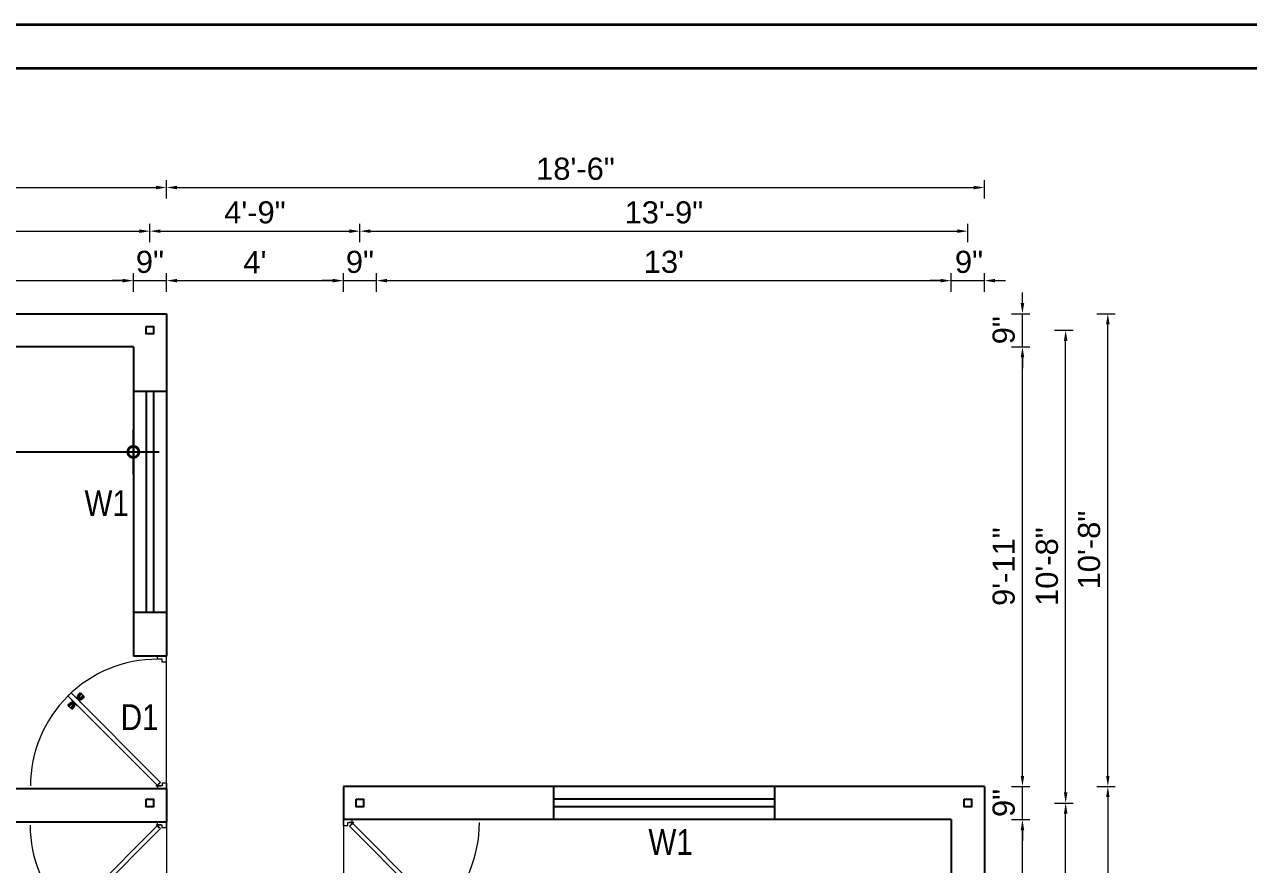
# Model space of a CAD drawing. Header units: inches. Extents: x 392906 to 410488, y -52747 to -40742.
# Drawn here: x 398750.4 to 399082.6, y -52224.1 to -51996.1 of the extents above; entities that cross this region are included whole.
import ezdxf

# ---------------------------------------------------------------- set-up
doc = ezdxf.new("R2010")
doc.units = ezdxf.units.IN
doc.header["$LTSCALE"] = 2
doc.header["$MEASUREMENT"] = 0
doc.header["$PDMODE"] = 34
doc.layers.get('0').update_dxf_attribs({"linetype": 'CONTINUOUS'})
doc.layers.get('DEFPOINTS').update_dxf_attribs({"color": 141, "linetype": 'CONTINUOUS'})
for name, color, linetype, lineweight in [('DOOR & WIN', 1, 'CONTINUOUS', 25), ('PUERTAS', 7, 'CONTINUOUS', 9), ('steps', 253, 'CONTINUOUS', 20)]:
    doc.layers.add(name, color=color, linetype=linetype, lineweight=lineweight)
doc.layers.add('Normal Wall', color=7, linetype='CONTINUOUS', lineweight=35, true_color=0xffaf89)
doc.styles.add('Lettring Text', font='arial.ttf')
doc.styles.add('ROMANS', font='Romans.shx', dxfattribs={"width": 0.8})
doc.styles.get("Standard").update_dxf_attribs({"font": 'ARIALN.TTF'})
doc.dimstyles.new('8 SCALE', dxfattribs={"dimscale": 0, "dimtxt": 7, "dimasz": 6, "dimexe": 6, "dimexo": 2, "dimgap": 2, "dimtad": 1, "dimdec": 0, "dimzin": 0, "dimdsep": 46, "dimlunit": 4, "dimtxsty": 'ROMANS', "dimblk": 'DOTSMALL', "dimcen": 0, "dimdle": 7, "dimclrd": 8, "dimclre": 8, "dimclrt": 3, "dimadec": 0, "dimazin": 0, "dimtfac": 1, "dimtdec": 0, "dimtofl": 0, "dimtmove": 2, "dimatfit": 3, "dimfxl": 6, "dimfxlon": 1, "dimtolj": 1, "dimtzin": 0, "dimarcsym": 0})
doc.dimstyles.new('Copy of Standard', dxfattribs={"dimtxt": 6, "dimasz": 2.875, "dimexe": 2, "dimexo": 4, "dimgap": 2, "dimtad": 1, "dimdec": 0, "dimrnd": 1, "dimzin": 0, "dimdsep": 46, "dimlunit": 4, "dimtxsty": 'Lettring Text', "dimcen": 0.1, "dimclrd": 7, "dimclre": 7, "dimclrt": 7, "dimazin": 0, "dimtfac": 0.645, "dimtdec": 0, "dimtmove": 1, "dimatfit": 0, "dimfxl": 3, "dimfxlon": 1, "dimtfillclr": 256, "dimtolj": 1, "dimtzin": 0, "dimlwd": -1, "dimlwe": -1, "dimarcsym": 2})

# ---------------------------------------------------------------- blocks, each defined once
blk = doc.blocks.new('3ft')
at = {"layer": 'PUERTAS', "color": 6}
for p, q in [((1.01, 2.52), (25.23, 26.74)), ((26.05, 25.92), (25.23, 26.74)), ((26.05, 25.92), (1.77, 1.64)), ((0, 2.4), (0, 0)), ((0.72, 2.4), (0, 2.4)), ((1.6, 0), (0, 0)), ((0.72, 1.52), (0.72, 2.44)), ((0.8, 1.52), (0.72, 1.52)), ((0.8, 1.52), (0.8, 2.41)), ((0.8, 1.2), (0.8, 1.52)), ((1.6, 1.2), (0.8, 1.2)), ((1.57, 1.84), (0.94, 2.47)), ((1.63, 1.89), (0.97, 2.55)), ((1.63, 1.89), (1.57, 1.84)), ((1.77, 1.64), (1.57, 1.84)), ((1.6, 0), (1.6, 1.2)), ((34.4, 0), (34.4, 1.2)), ((34.4, 1.2), (35.2, 1.2)), ((34.4, 0), (36, 0)), ((35.2, 1.2), (35.2, 2.4)), ((35.2, 2.4), (36, 2.4)), ((36, 0), (36, 2.4))]:
    blk.add_line(p, q, dxfattribs=at)
at = {"layer": 'PUERTAS', "color": 1}
for p, q in [((22.58, 26.7), (22.14, 26.26)), ((22.67, 26.73), (22.17, 26.23)), ((22.61, 26.67), (22.58, 26.7)), ((23.45, 25.91), (22.79, 26.73)), ((21.67, 25.73), (22.17, 26.23)), ((22.49, 24.95), (21.67, 25.61)), ((21.7, 25.82), (22.14, 26.26)), ((21.73, 25.79), (21.7, 25.82)), ((22.6, 24.96), (23.02, 25.38)), ((22.61, 24.25), (22.92, 24.72)), ((22.62, 24.13), (22.61, 24.14)), ((22.7, 25.07), (22.71, 25.06)), ((22.82, 25.06), (23.08, 25.32)), ((22.94, 24.95), (22.83, 25.07)), ((22.92, 24.72), (22.92, 24.72)), ((22.93, 24.94), (23.19, 25.21)), ((22.93, 24.84), (22.93, 24.83)), ((23.44, 25.81), (23.02, 25.38)), ((23.34, 25.58), (23.08, 25.32)), ((23.46, 25.47), (23.19, 25.21)), ((23.33, 25.7), (23.34, 25.69)), ((23.45, 25.46), (23.33, 25.57)), ((23.44, 23.31), (23.45, 23.3)), ((23.56, 23.3), (24.03, 23.61)), ((23.57, 25.47), (23.57, 25.47)), ((24.15, 25.79), (23.68, 25.48)), ((23.68, 25.48), (23.68, 25.48)), ((24.03, 23.61), (24.03, 23.62)), ((24.14, 23.62), (24.14, 23.62)), ((24.25, 23.62), (24.51, 23.89)), ((24.27, 25.78), (24.26, 25.79)), ((24.26, 23.29), (24.69, 23.71)), ((24.26, 23.63), (24.37, 23.52)), ((24.37, 23.52), (24.63, 23.77)), ((24.37, 23.4), (24.37, 23.4)), ((24.78, 24.15), (24.51, 23.89)), ((24.89, 24.03), (24.63, 23.77)), ((25.11, 24.14), (24.69, 23.71)), ((24.77, 24.14), (24.88, 24.03)), ((24.79, 24.38), (24.78, 24.37)), ((24.78, 24.26), (24.78, 24.26)), ((25.1, 24.84), (24.79, 24.38)), ((25, 24.03), (25, 24.03)), ((25.09, 24.96), (25.1, 24.95)), ((25.22, 24.14), (26.03, 23.48)), ((26.04, 23.37), (25.54, 22.86)), ((26.01, 23.27), (25.57, 22.83)), ((25.98, 23.3), (26.01, 23.27)), ((24.26, 23.18), (24.92, 22.37)), ((25.04, 22.36), (25.54, 22.86)), ((25.1, 22.42), (25.13, 22.39)), ((25.13, 22.39), (25.57, 22.83))]:
    blk.add_line(p, q, dxfattribs=at)
at = {"layer": 'PUERTAS', "color": 8}
for p, q in [((23.41, 25.77), (22.65, 26.71)), ((23.46, 25.83), (22.72, 26.75)), ((22.57, 24.94), (21.65, 25.68)), ((22.63, 24.99), (21.69, 25.75)), ((22.74, 25.1), (21.84, 25.9)), ((22.13, 26.28), (21.98, 26.13)), ((22.88, 25.24), (22.01, 26.06)), ((22.13, 26.28), (22.27, 26.42)), ((22.29, 26.41), (22.27, 26.42)), ((23.16, 25.52), (22.34, 26.39)), ((23.3, 25.66), (22.5, 26.56)), ((22.69, 24.32), (23.02, 24.83)), ((22.95, 24.96), (22.84, 25.07)), ((22.98, 24.99), (22.86, 25.1)), ((23.03, 25.04), (22.91, 25.15)), ((22.91, 24.53), (23.1, 24.91)), ((23.11, 25.12), (22.99, 25.23)), ((23.13, 24.76), (23.18, 24.99)), ((23.28, 25.3), (23.17, 25.41)), ((23.36, 25.37), (23.25, 25.49)), ((23.31, 24.94), (23.28, 25.08)), ((23.41, 25.43), (23.3, 25.54)), ((23.46, 25.09), (23.32, 25.13)), ((23.44, 25.45), (23.33, 25.56)), ((23.64, 25.27), (23.41, 25.22)), ((23.87, 25.49), (23.49, 25.3)), ((24.08, 25.71), (23.57, 25.38)), ((23.63, 23.38), (24.14, 23.72)), ((23.84, 23.6), (24.22, 23.79)), ((24.07, 23.82), (24.3, 23.88)), ((24.25, 24), (24.39, 23.97)), ((24.25, 23.26), (24.99, 22.34)), ((24.27, 23.64), (24.38, 23.53)), ((24.3, 23.67), (24.41, 23.56)), ((24.3, 23.32), (25.06, 22.38)), ((24.35, 23.72), (24.46, 23.61)), ((24.4, 24.15), (24.43, 24.01)), ((24.41, 23.43), (25.2, 22.53)), ((24.43, 23.8), (24.54, 23.69)), ((24.58, 24.33), (24.52, 24.1)), ((24.55, 23.57), (25.37, 22.7)), ((24.6, 23.97), (24.72, 23.86)), ((24.8, 24.56), (24.61, 24.18)), ((25.02, 24.77), (24.68, 24.26)), ((24.68, 24.05), (24.79, 23.94)), ((24.73, 24.1), (24.85, 23.99)), ((24.76, 24.13), (24.87, 24.02)), ((24.83, 23.85), (25.7, 23.03)), ((24.97, 23.99), (25.87, 23.2)), ((25.08, 24.1), (26.02, 23.34)), ((25.14, 24.15), (26.06, 23.41)), ((25.58, 22.82), (25.43, 22.67)), ((25.58, 22.82), (25.73, 22.97)), ((25.72, 22.98), (25.73, 22.97)), ((0, 0), (36, 0))]:
    blk.add_line(p, q, dxfattribs=at)
at = {"layer": 'PUERTAS', "color": 2}
for p, q in [((21.99, 26.11), (21.98, 26.13)), ((25.42, 22.68), (25.43, 22.67))]:
    blk.add_line(p, q, dxfattribs=at)
at = {"layer": 'PUERTAS', "color": 6}
for radius in [0.155, 0.0752]:
    blk.add_circle((0.82, 2.56), radius, dxfattribs=at)
blk.add_arc((0.82, 2.56), 34.38, 359.7285, 90.0333, dxfattribs=at)
at = {"layer": 'PUERTAS', "color": 1}
for centre, start, end in [((22.73, 26.68), 38.9236, 135), ((22.54, 25.01), 231.0764, 315), ((22.67, 24.2), 135, 225), ((22.77, 25.12), 225, 315), ((22.99, 24.89), 135, 219.7428), ((22.87, 24.78), 315, 39.7428), ((23.28, 25.63), 315, 45), ((23.39, 25.86), 315, 38.9236), ((23.51, 23.36), 225, 315), ((23.51, 25.41), 50.2572, 135), ((23.62, 25.53), 230.2572, 315), ((24.09, 23.56), 50.2572, 135), ((24.2, 23.68), 230.2572, 315), ((24.2, 25.73), 45, 135), ((24.32, 23.23), 135, 218.9236), ((24.42, 23.46), 135, 225), ((24.84, 24.31), 135, 219.7428), ((24.72, 24.21), 315, 39.7428), ((24.94, 23.98), 45, 135), ((25.04, 24.89), 315, 45), ((25.17, 24.08), 51.0764, 135), ((25.98, 23.42), 315, 51.0764), ((24.98, 22.42), 218.9236, 315)]:
    blk.add_arc(centre, 0.08, start, end, dxfattribs=at)
blk = doc.blocks.new('*U199')
at = {"color": 3, "xscale": -1}
blk.add_blockref('3ft', (42, 0), dxfattribs=at)
blk = doc.blocks.new('*D1264')
at = {"layer": 'DEFPOINTS', "color": 0, "ltscale": 0.5, "transparency": 16777216}
for p in [(398779.94, -52065.65), (398628.61, -52074.62), (398779.94, -52074.62)]:
    blk.add_point(p, dxfattribs=at)
at = {"layer": 'steps', "color": 7, "ltscale": 0.5, "transparency": 16777216}
for p, q in [((398628.61, -52068.65), (398628.61, -52063.65)), ((398779.94, -52068.65), (398779.94, -52063.65)), ((398631.48, -52065.65), (398777.06, -52065.65))]:
    blk.add_line(p, q, dxfattribs=at)
for points in [[(398631.48, -52065.17), (398631.48, -52066.13), (398628.61, -52065.65)], [(398777.06, -52065.17), (398777.06, -52066.13), (398779.94, -52065.65)]]:
    blk.add_solid(points, dxfattribs=at)
at = {"layer": 'steps', "color": 7, "ltscale": 0.5, "transparency": 16777216, "insert": (398704.27, -52060.64), "char_height": 6, "attachment_point": 5, "style": 'Lettring Text'}
blk.add_mtext('\\A1;12\'-7"', dxfattribs=at)
blk = doc.blocks.new('*D1265')
at = {"layer": 'DEFPOINTS', "color": 0, "ltscale": 0.5, "transparency": 16777216}
for p in [(398788.94, -52065.65), (398779.94, -52074.62), (398788.94, -52074.62)]:
    blk.add_point(p, dxfattribs=at)
at = {"layer": 'steps', "color": 7, "ltscale": 0.5, "transparency": 16777216}
for p, q in [((398779.94, -52068.65), (398779.94, -52063.65)), ((398788.94, -52068.65), (398788.94, -52063.65)), ((398777.06, -52065.65), (398774.19, -52065.65)), ((398779.94, -52065.65), (398788.94, -52065.65)), ((398791.81, -52065.65), (398794.69, -52065.65))]:
    blk.add_line(p, q, dxfattribs=at)
for points in [[(398777.06, -52065.17), (398777.06, -52066.13), (398779.94, -52065.65)], [(398791.81, -52065.17), (398791.81, -52066.13), (398788.94, -52065.65)]]:
    blk.add_solid(points, dxfattribs=at)
at = {"layer": 'steps', "color": 7, "ltscale": 0.5, "transparency": 16777216, "insert": (398784.44, -52060.59), "char_height": 6, "attachment_point": 5, "style": 'Lettring Text'}
blk.add_mtext('\\A1;9"', dxfattribs=at)
blk = doc.blocks.new('*D1266')
at = {"layer": 'DEFPOINTS', "color": 0, "ltscale": 0.5, "transparency": 16777216}
for p in [(398836.94, -52065.65), (398788.94, -52074.62), (398836.94, -52202.94)]:
    blk.add_point(p, dxfattribs=at)
at = {"layer": 'steps', "color": 7, "ltscale": 0.5, "transparency": 16777216}
for p, q in [((398788.94, -52068.65), (398788.94, -52063.65)), ((398836.94, -52068.65), (398836.94, -52063.65)), ((398791.81, -52065.65), (398834.06, -52065.65))]:
    blk.add_line(p, q, dxfattribs=at)
for points in [[(398791.81, -52065.17), (398791.81, -52066.13), (398788.94, -52065.65)], [(398834.06, -52065.17), (398834.06, -52066.13), (398836.94, -52065.65)]]:
    blk.add_solid(points, dxfattribs=at)
at = {"layer": 'steps', "color": 7, "ltscale": 0.5, "transparency": 16777216, "insert": (398812.94, -52060.65), "char_height": 6, "attachment_point": 5, "style": 'Lettring Text'}
blk.add_mtext("\\A1;4'", dxfattribs=at)
blk = doc.blocks.new('*D1267')
at = {"layer": 'DEFPOINTS', "color": 0, "ltscale": 0.5, "transparency": 16777216}
for p in [(398845.94, -52065.65), (398836.94, -52202.94), (398845.94, -52202.94)]:
    blk.add_point(p, dxfattribs=at)
at = {"layer": 'steps', "color": 7, "ltscale": 0.5, "transparency": 16777216}
for p, q in [((398836.94, -52068.65), (398836.94, -52063.65)), ((398845.94, -52068.65), (398845.94, -52063.65)), ((398834.06, -52065.65), (398831.19, -52065.65)), ((398836.94, -52065.65), (398845.94, -52065.65)), ((398848.81, -52065.65), (398851.69, -52065.65))]:
    blk.add_line(p, q, dxfattribs=at)
for points in [[(398834.06, -52065.17), (398834.06, -52066.13), (398836.94, -52065.65)], [(398848.81, -52065.17), (398848.81, -52066.13), (398845.94, -52065.65)]]:
    blk.add_solid(points, dxfattribs=at)
at = {"layer": 'steps', "color": 7, "ltscale": 0.5, "transparency": 16777216, "insert": (398841.44, -52060.59), "char_height": 6, "attachment_point": 5, "style": 'Lettring Text'}
blk.add_mtext('\\A1;9"', dxfattribs=at)
blk = doc.blocks.new('*D1268')
at = {"layer": 'DEFPOINTS', "color": 0, "ltscale": 0.5, "transparency": 16777216}
for p in [(399001.94, -52065.65), (398845.94, -52202.94), (399001.94, -52202.94)]:
    blk.add_point(p, dxfattribs=at)
at = {"layer": 'steps', "color": 7, "ltscale": 0.5, "transparency": 16777216}
for p, q in [((398845.94, -52068.65), (398845.94, -52063.65)), ((399001.94, -52068.65), (399001.94, -52063.65)), ((398848.81, -52065.65), (398999.06, -52065.65))]:
    blk.add_line(p, q, dxfattribs=at)
for points in [[(398848.81, -52065.17), (398848.81, -52066.13), (398845.94, -52065.65)], [(398999.06, -52065.17), (398999.06, -52066.13), (399001.94, -52065.65)]]:
    blk.add_solid(points, dxfattribs=at)
at = {"layer": 'steps', "color": 7, "ltscale": 0.5, "transparency": 16777216, "insert": (398923.94, -52060.58), "char_height": 6, "attachment_point": 5, "style": 'Lettring Text'}
blk.add_mtext("\\A1;13'", dxfattribs=at)
blk = doc.blocks.new('*D1278')
at = {"layer": 'DEFPOINTS', "color": 0, "ltscale": 0.5, "transparency": 16777216}
for p in [(399010.94, -52065.65), (399001.94, -52202.94), (399010.94, -52202.94)]:
    blk.add_point(p, dxfattribs=at)
at = {"layer": 'steps', "color": 7, "ltscale": 0.5, "transparency": 16777216}
for p, q in [((399001.94, -52068.65), (399001.94, -52063.65)), ((399010.94, -52068.65), (399010.94, -52063.65)), ((398999.06, -52065.65), (398996.19, -52065.65)), ((399001.94, -52065.65), (399010.94, -52065.65)), ((399013.81, -52065.65), (399016.69, -52065.65))]:
    blk.add_line(p, q, dxfattribs=at)
for points in [[(398999.06, -52065.17), (398999.06, -52066.13), (399001.94, -52065.65)], [(399013.81, -52065.17), (399013.81, -52066.13), (399010.94, -52065.65)]]:
    blk.add_solid(points, dxfattribs=at)
at = {"layer": 'steps', "color": 7, "ltscale": 0.5, "transparency": 16777216, "insert": (399006.76, -52060.59), "char_height": 6, "attachment_point": 5, "style": 'Lettring Text'}
blk.add_mtext('\\A1;9"', dxfattribs=at)
blk = doc.blocks.new('*D1279')
at = {"layer": 'DEFPOINTS', "color": 0, "ltscale": 0.5, "transparency": 16777216}
for p in [(398784.44, -52052.22), (398624.58, -52079.12), (398784.44, -52079.12)]:
    blk.add_point(p, dxfattribs=at)
at = {"layer": 'steps', "color": 7, "ltscale": 0.5, "transparency": 16777216}
for p, q in [((398624.58, -52055.22), (398624.58, -52050.22)), ((398784.44, -52055.22), (398784.44, -52050.22)), ((398627.45, -52052.22), (398781.56, -52052.22))]:
    blk.add_line(p, q, dxfattribs=at)
for points in [[(398627.45, -52051.74), (398627.45, -52052.7), (398624.58, -52052.22)], [(398781.56, -52051.74), (398781.56, -52052.7), (398784.44, -52052.22)]]:
    blk.add_solid(points, dxfattribs=at)
at = {"layer": 'steps', "color": 7, "ltscale": 0.5, "transparency": 16777216, "insert": (398704.51, -52047.16), "char_height": 6, "attachment_point": 5, "style": 'Lettring Text'}
blk.add_mtext('\\A1;13\'-4"', dxfattribs=at)
blk = doc.blocks.new('*D1280')
at = {"layer": 'DEFPOINTS', "color": 0, "ltscale": 0.5, "transparency": 16777216}
for p in [(398841.44, -52052.22), (398784.44, -52079.12), (398841.44, -52207.44)]:
    blk.add_point(p, dxfattribs=at)
at = {"layer": 'steps', "color": 7, "ltscale": 0.5, "transparency": 16777216}
for p, q in [((398784.44, -52055.22), (398784.44, -52050.22)), ((398841.44, -52055.22), (398841.44, -52050.22)), ((398787.31, -52052.22), (398838.56, -52052.22))]:
    blk.add_line(p, q, dxfattribs=at)
for points in [[(398787.31, -52051.74), (398787.31, -52052.7), (398784.44, -52052.22)], [(398838.56, -52051.74), (398838.56, -52052.7), (398841.44, -52052.22)]]:
    blk.add_solid(points, dxfattribs=at)
at = {"layer": 'steps', "color": 7, "ltscale": 0.5, "transparency": 16777216, "insert": (398812.94, -52047.16), "char_height": 6, "attachment_point": 5, "style": 'Lettring Text'}
blk.add_mtext('\\A1;4\'-9"', dxfattribs=at)
blk = doc.blocks.new('*D1281')
at = {"layer": 'DEFPOINTS', "color": 0, "ltscale": 0.5, "transparency": 16777216}
for p in [(399006.44, -52052.22), (398841.44, -52207.44), (399006.44, -52207.44)]:
    blk.add_point(p, dxfattribs=at)
at = {"layer": 'steps', "color": 7, "ltscale": 0.5, "transparency": 16777216}
for p, q in [((398841.44, -52055.22), (398841.44, -52050.22)), ((399006.44, -52055.22), (399006.44, -52050.22)), ((398844.31, -52052.22), (399003.56, -52052.22))]:
    blk.add_line(p, q, dxfattribs=at)
for points in [[(398844.31, -52051.74), (398844.31, -52052.7), (398841.44, -52052.22)], [(399003.56, -52051.74), (399003.56, -52052.7), (399006.44, -52052.22)]]:
    blk.add_solid(points, dxfattribs=at)
at = {"layer": 'steps', "color": 7, "ltscale": 0.5, "transparency": 16777216, "insert": (398923.94, -52047.16), "char_height": 6, "attachment_point": 5, "style": 'Lettring Text'}
blk.add_mtext('\\A1;13\'-9"', dxfattribs=at)
blk = doc.blocks.new('*D1282')
at = {"layer": 'DEFPOINTS', "color": 0, "ltscale": 0.5, "transparency": 16777216}
for p in [(398788.94, -52040.38), (398619.55, -52074.62), (398788.94, -52074.62)]:
    blk.add_point(p, dxfattribs=at)
at = {"layer": 'steps', "color": 7, "ltscale": 0.5, "transparency": 16777216}
for p, q in [((398619.55, -52043.38), (398619.55, -52038.38)), ((398788.94, -52043.38), (398788.94, -52038.38)), ((398622.43, -52040.38), (398786.06, -52040.38))]:
    blk.add_line(p, q, dxfattribs=at)
for points in [[(398622.43, -52039.9), (398622.43, -52040.86), (398619.55, -52040.38)], [(398786.06, -52039.9), (398786.06, -52040.86), (398788.94, -52040.38)]]:
    blk.add_solid(points, dxfattribs=at)
at = {"layer": 'steps', "color": 7, "ltscale": 0.5, "transparency": 16777216, "insert": (398704.25, -52035.37), "char_height": 6, "attachment_point": 5, "style": 'Lettring Text'}
blk.add_mtext('\\A1;14\'-1"', dxfattribs=at)
blk = doc.blocks.new('*D1296')
at = {"layer": 'DEFPOINTS', "color": 0, "ltscale": 0.5, "transparency": 16777216}
for p in [(399010.94, -52040.38), (398788.94, -52074.62), (399010.94, -52202.94)]:
    blk.add_point(p, dxfattribs=at)
at = {"layer": 'steps', "color": 7, "ltscale": 0.5, "transparency": 16777216}
for p, q in [((398788.94, -52043.38), (398788.94, -52038.38)), ((399010.94, -52043.38), (399010.94, -52038.38)), ((398791.81, -52040.38), (399008.06, -52040.38))]:
    blk.add_line(p, q, dxfattribs=at)
for points in [[(398791.81, -52039.9), (398791.81, -52040.86), (398788.94, -52040.38)], [(399008.06, -52039.9), (399008.06, -52040.86), (399010.94, -52040.38)]]:
    blk.add_solid(points, dxfattribs=at)
at = {"layer": 'steps', "color": 7, "ltscale": 0.5, "transparency": 16777216, "insert": (398899.94, -52035.31), "char_height": 6, "attachment_point": 5, "style": 'Lettring Text'}
blk.add_mtext('\\A1;18\'-6"', dxfattribs=at)
blk = doc.blocks.new('*D1298')
at = {"layer": 'DEFPOINTS', "color": 0, "ltscale": 0.5, "transparency": 16777216}
for p in [(399010.94, -52211.94), (399021.27, -52211.94), (399010.94, -52331.79)]:
    blk.add_point(p, dxfattribs=at)
at = {"layer": 'steps', "color": 7, "ltscale": 0.5, "transparency": 16777216}
for p, q in [((399018.27, -52211.94), (399023.27, -52211.94)), ((399021.27, -52328.91), (399021.27, -52214.82)), ((399018.27, -52331.79), (399023.27, -52331.79))]:
    blk.add_line(p, q, dxfattribs=at)
for points in [[(399020.79, -52214.82), (399021.75, -52214.82), (399021.27, -52211.94)], [(399020.79, -52328.91), (399021.75, -52328.91), (399021.27, -52331.79)]]:
    blk.add_solid(points, dxfattribs=at)
at = {"layer": 'steps', "color": 7, "ltscale": 0.5, "transparency": 16777216, "insert": (399016.2, -52271.87), "char_height": 6, "attachment_point": 5, "rotation": 90, "style": 'Lettring Text'}
blk.add_mtext("\\A1;10'", dxfattribs=at)
blk = doc.blocks.new('*D1299')
at = {"layer": 'DEFPOINTS', "color": 0, "ltscale": 0.5, "transparency": 16777216}
for p in [(399010.94, -52202.94), (399021.27, -52202.94), (399010.94, -52211.94)]:
    blk.add_point(p, dxfattribs=at)
at = {"layer": 'steps', "color": 7, "ltscale": 0.5, "transparency": 16777216}
for p, q in [((399021.27, -52200.07), (399021.27, -52197.19)), ((399018.27, -52202.94), (399023.27, -52202.94)), ((399021.27, -52211.94), (399021.27, -52202.94)), ((399018.27, -52211.94), (399023.27, -52211.94)), ((399021.27, -52214.82), (399021.27, -52217.69))]:
    blk.add_line(p, q, dxfattribs=at)
for points in [[(399020.79, -52200.07), (399021.75, -52200.07), (399021.27, -52202.94)], [(399020.79, -52214.82), (399021.75, -52214.82), (399021.27, -52211.94)]]:
    blk.add_solid(points, dxfattribs=at)
at = {"layer": 'steps', "color": 7, "ltscale": 0.5, "transparency": 16777216, "insert": (399016.2, -52207.44), "char_height": 6, "attachment_point": 5, "rotation": 90, "style": 'Lettring Text'}
blk.add_mtext('\\A1;9"', dxfattribs=at)
blk = doc.blocks.new('*D1300')
at = {"layer": 'DEFPOINTS', "color": 0, "ltscale": 0.5, "transparency": 16777216}
for p in [(398788.94, -52083.62), (399021.27, -52083.62), (399010.94, -52202.94)]:
    blk.add_point(p, dxfattribs=at)
at = {"layer": 'steps', "color": 7, "ltscale": 0.5, "transparency": 16777216}
for p, q in [((399018.27, -52083.62), (399023.27, -52083.62)), ((399021.27, -52200.07), (399021.27, -52086.49)), ((399018.27, -52202.94), (399023.27, -52202.94))]:
    blk.add_line(p, q, dxfattribs=at)
for points in [[(399020.79, -52086.49), (399021.75, -52086.49), (399021.27, -52083.62)], [(399020.79, -52200.07), (399021.75, -52200.07), (399021.27, -52202.94)]]:
    blk.add_solid(points, dxfattribs=at)
at = {"layer": 'steps', "color": 7, "ltscale": 0.5, "transparency": 16777216, "insert": (399016.2, -52143.28), "char_height": 6, "attachment_point": 5, "rotation": 90, "style": 'Lettring Text'}
blk.add_mtext('\\A1;9\'-11"', dxfattribs=at)
blk = doc.blocks.new('*D1273')
at = {"layer": 'DEFPOINTS', "color": 0, "ltscale": 0.5, "transparency": 16777216}
for p in [(398788.94, -52074.62), (399021.27, -52074.62), (398788.94, -52083.62)]:
    blk.add_point(p, dxfattribs=at)
at = {"layer": 'steps', "color": 7, "ltscale": 0.5, "transparency": 16777216}
for p, q in [((399021.27, -52071.74), (399021.27, -52068.87)), ((399018.27, -52074.62), (399023.27, -52074.62)), ((399021.27, -52083.62), (399021.27, -52074.62)), ((399018.27, -52083.62), (399023.27, -52083.62)), ((399021.27, -52086.49), (399021.27, -52089.37))]:
    blk.add_line(p, q, dxfattribs=at)
for points in [[(399020.79, -52071.74), (399021.75, -52071.74), (399021.27, -52074.62)], [(399020.79, -52086.49), (399021.75, -52086.49), (399021.27, -52083.62)]]:
    blk.add_solid(points, dxfattribs=at)
at = {"layer": 'steps', "color": 7, "ltscale": 0.5, "transparency": 16777216, "insert": (399016.2, -52079.12), "char_height": 6, "attachment_point": 5, "rotation": 90, "style": 'Lettring Text'}
blk.add_mtext('\\A1;9"', dxfattribs=at)
blk = doc.blocks.new('*D1274')
at = {"layer": 'DEFPOINTS', "color": 0, "ltscale": 0.5, "transparency": 16777216}
for p in [(399006.44, -52207.44), (399033, -52207.44), (399006.44, -52336.38)]:
    blk.add_point(p, dxfattribs=at)
at = {"layer": 'steps', "color": 7, "ltscale": 0.5, "transparency": 16777216}
for p, q in [((399030, -52207.44), (399035, -52207.44)), ((399033, -52333.5), (399033, -52210.32)), ((399030, -52336.38), (399035, -52336.38))]:
    blk.add_line(p, q, dxfattribs=at)
for points in [[(399032.52, -52210.32), (399033.48, -52210.32), (399033, -52207.44)], [(399032.52, -52333.5), (399033.48, -52333.5), (399033, -52336.38)]]:
    blk.add_solid(points, dxfattribs=at)
at = {"layer": 'steps', "color": 7, "ltscale": 0.5, "transparency": 16777216, "insert": (399027.94, -52271.91), "char_height": 6, "attachment_point": 5, "rotation": 90, "style": 'Lettring Text'}
blk.add_mtext('\\A1;10\'-9"', dxfattribs=at)
blk = doc.blocks.new('*D1275')
at = {"layer": 'DEFPOINTS', "color": 0, "ltscale": 0.5, "transparency": 16777216}
for p in [(398784.44, -52079.12), (399033, -52079.12), (399006.44, -52207.44)]:
    blk.add_point(p, dxfattribs=at)
at = {"layer": 'steps', "color": 7, "ltscale": 0.5, "transparency": 16777216}
for p, q in [((399030, -52079.12), (399035, -52079.12)), ((399033, -52204.57), (399033, -52081.99)), ((399030, -52207.44), (399035, -52207.44))]:
    blk.add_line(p, q, dxfattribs=at)
for points in [[(399032.52, -52081.99), (399033.48, -52081.99), (399033, -52079.12)], [(399032.52, -52204.57), (399033.48, -52204.57), (399033, -52207.44)]]:
    blk.add_solid(points, dxfattribs=at)
at = {"layer": 'steps', "color": 7, "ltscale": 0.5, "transparency": 16777216, "insert": (399027.94, -52143.28), "char_height": 6, "attachment_point": 5, "rotation": 90, "style": 'Lettring Text'}
blk.add_mtext('\\A1;10\'-8"', dxfattribs=at)
blk = doc.blocks.new('*D1276')
at = {"layer": 'DEFPOINTS', "color": 0, "ltscale": 0.5, "transparency": 16777216}
for p in [(399010.94, -52202.94), (399010.94, -52340.79), (399044.45, -52340.79)]:
    blk.add_point(p, dxfattribs=at)
at = {"layer": 'steps', "color": 7, "ltscale": 0.5, "transparency": 16777216}
for p, q in [((399041.45, -52202.94), (399046.45, -52202.94)), ((399044.45, -52205.82), (399044.45, -52337.92)), ((399041.45, -52340.79), (399046.45, -52340.79))]:
    blk.add_line(p, q, dxfattribs=at)
for points in [[(399043.97, -52205.82), (399044.92, -52205.82), (399044.45, -52202.94)], [(399043.97, -52337.92), (399044.92, -52337.92), (399044.45, -52340.79)]]:
    blk.add_solid(points, dxfattribs=at)
at = {"layer": 'steps', "color": 7, "ltscale": 0.5, "transparency": 16777216, "insert": (399039.38, -52271.87), "char_height": 6, "attachment_point": 5, "rotation": 90, "style": 'Lettring Text'}
blk.add_mtext('\\A1;11\'-6"', dxfattribs=at)
blk = doc.blocks.new('*D1277')
at = {"layer": 'DEFPOINTS', "color": 0, "ltscale": 0.5, "transparency": 16777216}
for p in [(398788.94, -52074.62), (399044.45, -52074.62), (399010.94, -52202.94)]:
    blk.add_point(p, dxfattribs=at)
at = {"layer": 'steps', "color": 7, "ltscale": 0.5, "transparency": 16777216}
for p, q in [((399041.45, -52074.62), (399046.45, -52074.62)), ((399044.45, -52200.07), (399044.45, -52077.49)), ((399041.45, -52202.94), (399046.45, -52202.94))]:
    blk.add_line(p, q, dxfattribs=at)
for points in [[(399043.97, -52077.49), (399044.92, -52077.49), (399044.45, -52074.62)], [(399043.97, -52200.07), (399044.92, -52200.07), (399044.45, -52202.94)]]:
    blk.add_solid(points, dxfattribs=at)
at = {"layer": 'steps', "color": 7, "ltscale": 0.5, "transparency": 16777216, "insert": (399039.38, -52138.78), "char_height": 6, "attachment_point": 5, "rotation": 90, "style": 'Lettring Text'}
blk.add_mtext('\\A1;10\'-8"', dxfattribs=at)
blk = doc.blocks.new('_DOTSMALL')
at = {"color": 0, "linetype": 'ByBlock', "const_width": 0.5}
blk.add_lwpolyline([(-0.0625, 0, 1), (0.0625, 0, 1)], format="xyb", close=True, dxfattribs=at)
blk = doc.blocks.new('*D1284')
at = {"color": 8, "lineweight": -2, "ltscale": 0.5, "transparency": 16777216}
for p, q in [((398636.22, -52118.14), (398636.22, -52106.14)), ((398779.94, -52118.14), (398779.94, -52106.14)), ((398629.22, -52112.14), (398786.94, -52112.14))]:
    blk.add_line(p, q, dxfattribs=at)
at = {"layer": 'DEFPOINTS', "color": 0, "ltscale": 0.5, "transparency": 16777216}
for p in [(398779.94, -52112.14), (398636.22, -52143.62), (398779.94, -52143.62)]:
    blk.add_point(p, dxfattribs=at)
at = {"color": 8, "lineweight": -2, "ltscale": 0.5, "transparency": 16777216, "xscale": 6, "yscale": 6, "zscale": 6, "rotation": 180}
blk.add_blockref('_DOTSMALL', (398636.22, -52112.14), dxfattribs=at)
at = {"color": 8, "lineweight": -2, "ltscale": 0.5, "transparency": 16777216, "xscale": 6, "yscale": 6, "zscale": 6}
blk.add_blockref('_DOTSMALL', (398779.94, -52112.14), dxfattribs=at)
at = {"color": 3, "ltscale": 0.5, "transparency": 16777216, "insert": (398708.08, -52105.97), "char_height": 7, "attachment_point": 5, "style": 'ROMANS'}
blk.add_mtext("\\A1;12'", dxfattribs=at)

msp = doc.modelspace()

# ---------------------------------------------------------------- linework, layer by layer
at = {"ltscale": 0.5}
for p, q in [((398619.55, -52074.62), (398788.94, -52074.62)), ((398788.94, -52074.62), (398788.94, -52167.62)), ((398779.94, -52083.62), (398629.6, -52083.62)), ((398779.94, -52083.62), (398779.94, -52167.62)), ((398779.94, -52095.62), (398788.94, -52095.62)), ((398783.44, -52095.62), (398783.44, -52155.62)), ((398785.44, -52095.62), (398785.44, -52155.62)), ((398779.94, -52155.62), (398788.94, -52155.62)), ((398788.94, -52167.62), (398779.94, -52167.62)), ((398788.94, -52203.62), (398642.84, -52203.62)), ((398788.94, -52203.62), (398788.94, -52212.62)), ((399010.94, -52202.94), (398836.94, -52202.94)), ((398836.94, -52202.94), (398836.94, -52211.94)), ((398893.94, -52202.94), (398893.94, -52211.94)), ((398953.94, -52202.94), (398953.94, -52211.94)), ((399010.94, -52202.94), (399010.94, -52340.79)), ((398953.94, -52206.44), (398893.94, -52206.44)), ((398953.94, -52208.44), (398893.94, -52208.44)), ((398788.94, -52212.62), (398643.83, -52212.62)), ((399001.94, -52211.94), (398836.94, -52211.94)), ((399001.94, -52211.94), (399001.94, -52331.96))]:
    msp.add_line(p, q, dxfattribs=at)
for points in [[(398783.44, -52078.12), (398785.44, -52078.12), (398785.44, -52080.12), (398783.44, -52080.12)], [(398783.44, -52206.44), (398785.44, -52206.44), (398785.44, -52208.44), (398783.44, -52208.44)], [(398840.44, -52206.44), (398842.44, -52206.44), (398842.44, -52208.44), (398840.44, -52208.44)], [(399005.44, -52206.44), (399007.44, -52206.44), (399007.44, -52208.44), (399005.44, -52208.44)]]:
    msp.add_lwpolyline(points, close=True, dxfattribs=at)
at = {"layer": 'Normal Wall'}
for points in [[(398538.1, -51996.12), (399596.11, -51996.12), (399596.11, -52746.65), (398538.1, -52746.65)], [(398538.1, -51996.12), (399596.11, -51996.12), (399596.11, -52746.65), (398538.1, -52746.65)], [(399584.2, -52008.03), (398561.92, -52008.03), (398561.92, -52734.74), (399584.2, -52734.74)], [(399584.2, -52008.03), (398561.92, -52008.03), (398561.92, -52734.74), (399584.2, -52734.74)]]:
    msp.add_lwpolyline(points, close=True, dxfattribs=at)

# ---------------------------------------------------------------- block references
at = {"layer": 'DOOR & WIN', "xscale": -1}
for p, rotation in [((398788.94, -52161.62), 90), ((398836.94, -52253.94), 270)]:
    msp.add_blockref('*U199', p, dxfattribs=dict(at, rotation=rotation))
at = {"layer": 'DOOR & WIN', "rotation": 90.00000000000001}
msp.add_blockref('*U199', (398788.94, -52254.62), dxfattribs=at)

# ---------------------------------------------------------------- texts
at = {"layer": 'steps', "color": 7, "ltscale": 0.3, "char_height": 7, "width": 18.6213, "attachment_point": 8}
for insert in [(398772.71, -52129.55), (398925.77, -52221.54)]:
    msp.add_mtext('W1', dxfattribs=dict(at, insert=insert))
at = {"layer": 'steps', "color": 7, "ltscale": 0.3, "insert": (398781.64, -52187.65), "char_height": 7, "attachment_point": 8}
msp.add_mtext_dynamic_manual_height_columns('{\\W1;D1}', width=18.6213, gutter_width=40, heights=[0], dxfattribs=at)

# ---------------------------------------------------------------- dimensions: what is measured, and where the dimension line sits
at = {"ltscale": 0.5}
dim = msp.add_linear_dim(base=(398779.94, -52112.14), p1=(398636.22, -52143.62), p2=(398779.94, -52143.62), dimstyle='8 SCALE', override={"dimscale": 1}, dxfattribs=at)
dim.commit()
dim.dimension.update_dxf_attribs({"geometry": '*D1284', "text_midpoint": (398708.08, -52105.97)})
at = {"layer": 'steps', "ltscale": 0.5}
for base, p1, p2, picture, middle in [((398788.94, -52040.38), (398619.55, -52074.62), (398788.94, -52074.62), '*D1282', (398704.25, -52035.37)), ((399010.94, -52040.38), (398788.94, -52074.62), (399010.94, -52202.94), '*D1296', (398899.94, -52035.31)), ((398784.44, -52052.22), (398624.58, -52079.12), (398784.44, -52079.12), '*D1279', (398704.51, -52047.16)), ((398841.44, -52052.22), (398784.44, -52079.12), (398841.44, -52207.44), '*D1280', (398812.94, -52047.16)), ((399006.44, -52052.22), (398841.44, -52207.44), (399006.44, -52207.44), '*D1281', (398923.94, -52047.16)), ((398779.94, -52065.65), (398628.61, -52074.62), (398779.94, -52074.62), '*D1264', (398704.27, -52060.64)), ((398836.94, -52065.65), (398788.94, -52074.62), (398836.94, -52202.94), '*D1266', (398812.94, -52060.65)), ((399001.94, -52065.65), (398845.94, -52202.94), (399001.94, -52202.94), '*D1268', (398923.94, -52060.58))]:
    dim = msp.add_linear_dim(base=base, p1=p1, p2=p2, dimstyle='Copy of Standard', dxfattribs=at)
    dim.commit()
    dim.dimension.update_dxf_attribs({"geometry": picture, "text_midpoint": middle})
for base, p1, p2, picture, middle in [((398788.94, -52065.65), (398779.94, -52074.62), (398788.94, -52074.62), '*D1265', (398784.44, -52065.65)), ((398845.94, -52065.65), (398836.94, -52202.94), (398845.94, -52202.94), '*D1267', (398841.44, -52065.65)), ((399010.94, -52065.65), (399001.94, -52202.94), (399010.94, -52202.94), '*D1278', (399006.76, -52065.65))]:
    dim = msp.add_linear_dim(base=base, p1=p1, p2=p2, dimstyle='Copy of Standard', dxfattribs=at)
    dim.commit()
    dim.dimension.update_dxf_attribs({"geometry": picture, "text_midpoint": middle, "dimtype": 160})
for base, p1, p2, picture, middle in [((399021.27, -52074.62), (398788.94, -52083.62), (398788.94, -52074.62), '*D1273', (399021.27, -52079.12)), ((399021.27, -52202.94), (399010.94, -52211.94), (399010.94, -52202.94), '*D1299', (399021.27, -52207.44))]:
    dim = msp.add_linear_dim(base=base, p1=p1, p2=p2, angle=90, dimstyle='Copy of Standard', dxfattribs=at)
    dim.commit()
    dim.dimension.update_dxf_attribs({"geometry": picture, "text_midpoint": middle, "dimtype": 160})
for base, p1, p2, picture, middle in [((399044.45, -52074.62), (399010.94, -52202.94), (398788.94, -52074.62), '*D1277', (399039.38, -52138.78)), ((399033, -52079.12), (399006.44, -52207.44), (398784.44, -52079.12), '*D1275', (399027.94, -52143.28)), ((399021.27, -52083.62), (399010.94, -52202.94), (398788.94, -52083.62), '*D1300', (399016.2, -52143.28)), ((399044.45, -52340.79), (399010.94, -52202.94), (399010.94, -52340.79), '*D1276', (399039.38, -52271.87)), ((399033, -52207.44), (399006.44, -52336.38), (399006.44, -52207.44), '*D1274', (399027.94, -52271.91)), ((399021.27, -52211.94), (399010.94, -52331.79), (399010.94, -52211.94), '*D1298', (399016.2, -52271.87))]:
    dim = msp.add_linear_dim(base=base, p1=p1, p2=p2, angle=90, dimstyle='Copy of Standard', dxfattribs=at)
    dim.commit()
    dim.dimension.update_dxf_attribs({"geometry": picture, "text_midpoint": middle})

doc.saveas('drawing.dxf')
